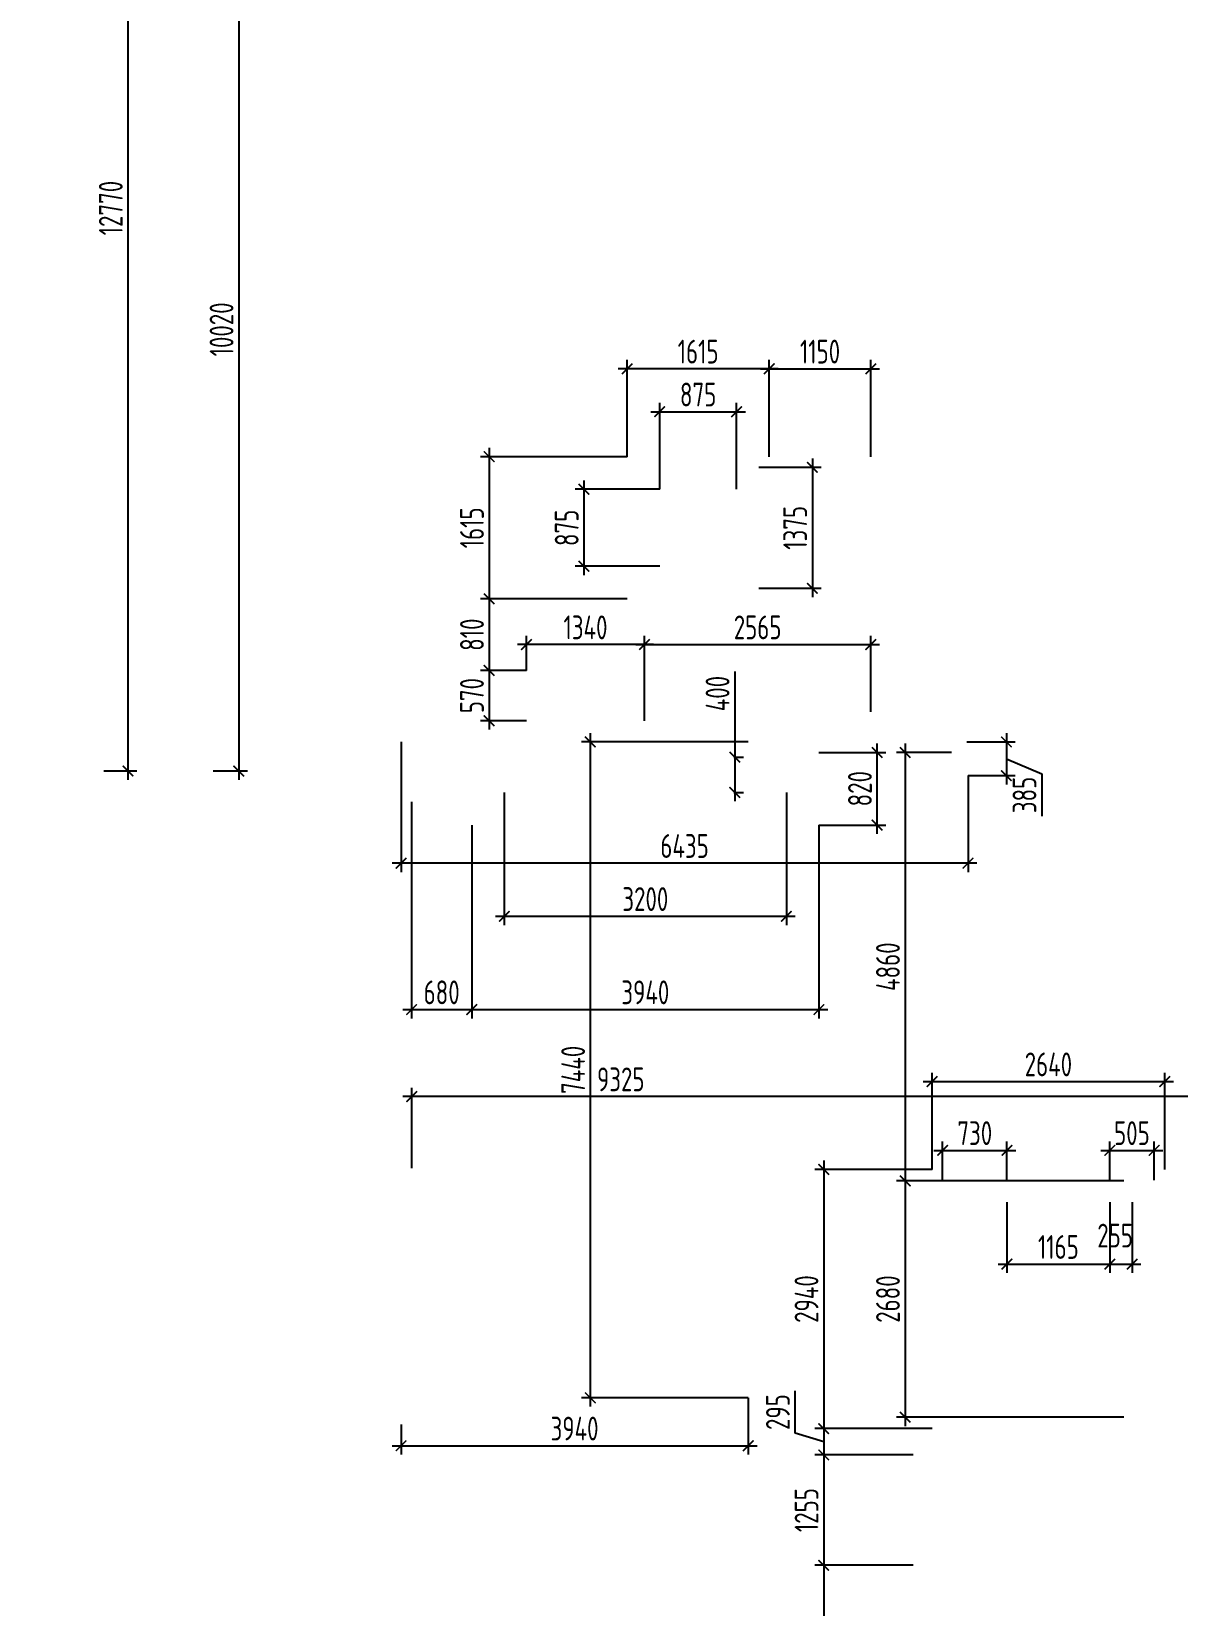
# Model space of a CAD drawing. Header units: millimetres. Extents: x -350007 to 536090, y -888 to 198380.
# Drawn here: x 469691 to 482694, y 72810 to 90664 of the extents above; entities that cross this region are included whole.
import ezdxf

# ---------------------------------------------------------------- set-up
doc = ezdxf.new("R2010")
doc.units = ezdxf.units.MM
doc.layers.add('АР_Размеры нов.', color=15, linetype='Continuous', lineweight=0)
doc.styles.add('ISOCPEUR', font='isocpeur.ttf', dxfattribs={"width": 0.7})
doc.dimstyles.new('R_100', dxfattribs={"dimtxt": 270, "dimasz": 120, "dimexe": 100, "dimexo": 0, "dimgap": 60, "dimtad": 1, "dimdec": 0, "dimrnd": 5, "dimzin": 0, "dimdsep": 46, "dimtxsty": 'ISOCPEUR', "dimblk": 'ARCHTICK', "dimcen": 0, "dimdle": 100, "dimclrd": 256, "dimclre": 256, "dimclrt": 256, "dimadec": 0, "dimazin": 0, "dimtfac": 2, "dimtdec": 0, "dimtofl": 0, "dimtmove": 1, "dimatfit": 3, "dimfxl": 1, "dimtvp": 3, "dimtolj": 1, "dimtzin": 0, "dimarcsym": 0})

# ---------------------------------------------------------------- blocks, each defined once
blk = doc.blocks.new('_ArchTick')
at = {"color": 0, "linetype": 'ByBlock', "const_width": 0.15}
blk.add_lwpolyline([(-0.5, -0.5), (0.5, 0.5)], dxfattribs=at)
blk = doc.blocks.new('*D2660')
at = {"layer": 'АР_Размеры нов.', "lineweight": -2, "ltscale": 100, "transparency": 16777216}
for p, q in [((480759, 77386), (480759, 76582)), ((481926, 77386), (481926, 76582)), ((480659, 76682), (482026, 76682))]:
    blk.add_line(p, q, dxfattribs=at)
at = {"layer": 'АР_Размеры нов.', "lineweight": -2, "ltscale": 100, "transparency": 16777216, "xscale": 120, "yscale": 120, "zscale": 120, "rotation": 180}
blk.add_blockref('_ArchTick', (480759, 76682), dxfattribs=at)
at = {"layer": 'АР_Размеры нов.', "lineweight": -2, "ltscale": 100, "transparency": 16777216, "xscale": 120, "yscale": 120, "zscale": 120}
blk.add_blockref('_ArchTick', (481926, 76682), dxfattribs=at)
at = {"layer": 'АР_Размеры нов.', "ltscale": 100, "transparency": 16777216, "insert": (481342, 76877), "char_height": 270, "attachment_point": 5, "style": 'ISOCPEUR'}
blk.add_mtext('\\A1;1165', dxfattribs=at)
blk = doc.blocks.new('*D2666')
at = {"layer": 'АР_Размеры нов.', "lineweight": -2, "ltscale": 100, "transparency": 16777216}
for p, q in [((479604, 82586), (479604, 77526)), ((480128, 82486), (479504, 82486)), ((482085, 77626), (479504, 77626))]:
    blk.add_line(p, q, dxfattribs=at)
at = {"layer": 'АР_Размеры нов.', "lineweight": -2, "ltscale": 100, "transparency": 16777216, "xscale": 120, "yscale": 120, "zscale": 120}
for p, rotation in [((479604, 82486), 90), ((479604, 77626), 270)]:
    blk.add_blockref('_ArchTick', p, dxfattribs=dict(at, rotation=rotation))
at = {"layer": 'АР_Размеры нов.', "ltscale": 100, "transparency": 16777216, "insert": (479409, 80056), "char_height": 270, "attachment_point": 5, "rotation": 90, "style": 'ISOCPEUR'}
blk.add_mtext('\\A1;4860', dxfattribs=at)
blk = doc.blocks.new('*D2667')
at = {"layer": 'АР_Размеры нов.', "lineweight": -2, "ltscale": 100, "transparency": 16777216}
for p, q in [((479604, 77726), (479604, 74846)), ((482085, 77626), (479504, 77626)), ((482085, 74946), (479504, 74946))]:
    blk.add_line(p, q, dxfattribs=at)
at = {"layer": 'АР_Размеры нов.', "lineweight": -2, "ltscale": 100, "transparency": 16777216, "xscale": 120, "yscale": 120, "zscale": 120}
for p, rotation in [((479604, 77626), 90), ((479604, 74946), 270)]:
    blk.add_blockref('_ArchTick', p, dxfattribs=dict(at, rotation=rotation))
at = {"layer": 'АР_Размеры нов.', "ltscale": 100, "transparency": 16777216, "insert": (479409, 76286), "char_height": 270, "attachment_point": 5, "rotation": 90, "style": 'ISOCPEUR'}
blk.add_mtext('\\A1;2680', dxfattribs=at)
blk = doc.blocks.new('*D2700')
at = {"layer": 'АР_Размеры нов.', "lineweight": -2, "ltscale": 100, "transparency": 16777216}
for p, q in [((481926, 77386), (481926, 76582)), ((482179, 77386), (482179, 76582)), ((481826, 76682), (482279, 76682))]:
    blk.add_line(p, q, dxfattribs=at)
at = {"layer": 'АР_Размеры нов.', "lineweight": -2, "ltscale": 100, "transparency": 16777216, "xscale": 120, "yscale": 120, "zscale": 120, "rotation": 180}
blk.add_blockref('_ArchTick', (481926, 76682), dxfattribs=at)
at = {"layer": 'АР_Размеры нов.', "lineweight": -2, "ltscale": 100, "transparency": 16777216, "xscale": 120, "yscale": 120, "zscale": 120}
blk.add_blockref('_ArchTick', (482179, 76682), dxfattribs=at)
at = {"layer": 'АР_Размеры нов.', "ltscale": 100, "transparency": 16777216, "insert": (481986, 77006), "char_height": 270, "attachment_point": 5, "style": 'ISOCPEUR'}
blk.add_mtext('\\A1;255', dxfattribs=at)
blk = doc.blocks.new('*D3238')
at = {"layer": 'АР_Размеры нов.', "lineweight": -2, "transparency": 16777216}
for p, q in [((469691, 95046), (470886, 95046)), ((470786, 95146), (470786, 82176)), ((470513, 82276), (470886, 82276))]:
    blk.add_line(p, q, dxfattribs=at)
at = {"layer": 'АР_Размеры нов.', "lineweight": -2, "transparency": 16777216, "xscale": 120, "yscale": 120, "zscale": 120}
for p, rotation in [((470786, 95046), 90), ((470786, 82276), 270)]:
    blk.add_blockref('_ArchTick', p, dxfattribs=dict(at, rotation=rotation))
at = {"layer": 'АР_Размеры нов.', "transparency": 16777216, "insert": (470591, 88661), "char_height": 270, "attachment_point": 5, "rotation": 90, "style": 'ISOCPEUR'}
blk.add_mtext('\\A1;12770', dxfattribs=at)
blk = doc.blocks.new('*D3251')
at = {"layer": 'АР_Размеры нов.', "lineweight": -2, "transparency": 16777216}
for p, q in [((477962, 86838), (479314, 86838)), ((478062, 85841), (478062, 86938)), ((479214, 85841), (479214, 86938))]:
    blk.add_line(p, q, dxfattribs=at)
at = {"layer": 'АР_Размеры нов.', "lineweight": -2, "transparency": 16777216, "xscale": 120, "yscale": 120, "zscale": 120, "rotation": 180}
blk.add_blockref('_ArchTick', (478062, 86838), dxfattribs=at)
at = {"layer": 'АР_Размеры нов.', "lineweight": -2, "transparency": 16777216, "xscale": 120, "yscale": 120, "zscale": 120}
blk.add_blockref('_ArchTick', (479214, 86838), dxfattribs=at)
at = {"layer": 'АР_Размеры нов.', "transparency": 16777216, "insert": (478638, 87033), "char_height": 270, "attachment_point": 5, "style": 'ISOCPEUR'}
blk.add_mtext('\\A1;1150', dxfattribs=at)
blk = doc.blocks.new('*D3252')
at = {"layer": 'АР_Размеры нов.', "lineweight": -2, "transparency": 16777216}
for p, q in [((478162, 86838), (476349, 86838)), ((476449, 85841), (476449, 86938)), ((478062, 85841), (478062, 86938))]:
    blk.add_line(p, q, dxfattribs=at)
at = {"layer": 'АР_Размеры нов.', "lineweight": -2, "transparency": 16777216, "xscale": 120, "yscale": 120, "zscale": 120, "rotation": 180}
blk.add_blockref('_ArchTick', (476449, 86838), dxfattribs=at)
at = {"layer": 'АР_Размеры нов.', "lineweight": -2, "transparency": 16777216, "xscale": 120, "yscale": 120, "zscale": 120}
blk.add_blockref('_ArchTick', (478062, 86838), dxfattribs=at)
at = {"layer": 'АР_Размеры нов.', "transparency": 16777216, "insert": (477255, 87033), "char_height": 270, "attachment_point": 5, "style": 'ISOCPEUR'}
blk.add_mtext('\\A1;1615', dxfattribs=at)
blk = doc.blocks.new('*D3253')
at = {"layer": 'АР_Размеры нов.', "lineweight": -2, "transparency": 16777216}
for p, q in [((474884, 85941), (474884, 84128)), ((476449, 85841), (474784, 85841)), ((476449, 84228), (474784, 84228))]:
    blk.add_line(p, q, dxfattribs=at)
at = {"layer": 'АР_Размеры нов.', "lineweight": -2, "transparency": 16777216, "xscale": 120, "yscale": 120, "zscale": 120}
for p, rotation in [((474884, 85841), 90), ((474884, 84228), 270)]:
    blk.add_blockref('_ArchTick', p, dxfattribs=dict(at, rotation=rotation))
at = {"layer": 'АР_Размеры нов.', "transparency": 16777216, "insert": (474689, 85034), "char_height": 270, "attachment_point": 5, "rotation": 90, "style": 'ISOCPEUR'}
blk.add_mtext('\\A1;1615', dxfattribs=at)
blk = doc.blocks.new('*D3254')
at = {"layer": 'АР_Размеры нов.', "lineweight": -2, "transparency": 16777216}
for p, q in [((474884, 84328), (474884, 83317)), ((476449, 84228), (474784, 84228)), ((475307, 83417), (474784, 83417))]:
    blk.add_line(p, q, dxfattribs=at)
at = {"layer": 'АР_Размеры нов.', "lineweight": -2, "transparency": 16777216, "xscale": 120, "yscale": 120, "zscale": 120}
for p, rotation in [((474884, 84228), 90), ((474884, 83417), 270)]:
    blk.add_blockref('_ArchTick', p, dxfattribs=dict(at, rotation=rotation))
at = {"layer": 'АР_Размеры нов.', "transparency": 16777216, "insert": (474689, 83822), "char_height": 270, "attachment_point": 5, "rotation": 90, "style": 'ISOCPEUR'}
blk.add_mtext('\\A1;810', dxfattribs=at)
blk = doc.blocks.new('*D3255')
at = {"layer": 'АР_Размеры нов.', "lineweight": -2, "transparency": 16777216}
for p, q in [((475307, 83417), (474784, 83417)), ((474884, 83517), (474884, 82746)), ((475307, 82846), (474784, 82846))]:
    blk.add_line(p, q, dxfattribs=at)
at = {"layer": 'АР_Размеры нов.', "lineweight": -2, "transparency": 16777216, "xscale": 120, "yscale": 120, "zscale": 120}
for p, rotation in [((474884, 83417), 90), ((474884, 82846), 270)]:
    blk.add_blockref('_ArchTick', p, dxfattribs=dict(at, rotation=rotation))
at = {"layer": 'АР_Размеры нов.', "transparency": 16777216, "insert": (474689, 83131), "char_height": 270, "attachment_point": 5, "rotation": 90, "style": 'ISOCPEUR'}
blk.add_mtext('\\A1;570', dxfattribs=at)
blk = doc.blocks.new('*D3256')
at = {"layer": 'АР_Размеры нов.', "lineweight": -2, "transparency": 16777216}
for p, q in [((475307, 83417), (475307, 83810)), ((476647, 83417), (476647, 83810)), ((476747, 83710), (475207, 83710))]:
    blk.add_line(p, q, dxfattribs=at)
at = {"layer": 'АР_Размеры нов.', "lineweight": -2, "transparency": 16777216, "xscale": 120, "yscale": 120, "zscale": 120, "rotation": 180}
blk.add_blockref('_ArchTick', (475307, 83710), dxfattribs=at)
at = {"layer": 'АР_Размеры нов.', "lineweight": -2, "transparency": 16777216, "xscale": 120, "yscale": 120, "zscale": 120}
blk.add_blockref('_ArchTick', (476647, 83710), dxfattribs=at)
at = {"layer": 'АР_Размеры нов.', "transparency": 16777216, "insert": (475977, 83905), "char_height": 270, "attachment_point": 5, "style": 'ISOCPEUR'}
blk.add_mtext('\\A1;1340', dxfattribs=at)
blk = doc.blocks.new('*D3257')
at = {"layer": 'АР_Размеры нов.', "lineweight": -2, "transparency": 16777216}
for p, q in [((476647, 82846), (476647, 83810)), ((479214, 82946), (479214, 83810)), ((476547, 83710), (479314, 83710))]:
    blk.add_line(p, q, dxfattribs=at)
at = {"layer": 'АР_Размеры нов.', "lineweight": -2, "transparency": 16777216, "xscale": 120, "yscale": 120, "zscale": 120, "rotation": 180}
blk.add_blockref('_ArchTick', (476647, 83710), dxfattribs=at)
at = {"layer": 'АР_Размеры нов.', "lineweight": -2, "transparency": 16777216, "xscale": 120, "yscale": 120, "zscale": 120}
blk.add_blockref('_ArchTick', (479214, 83710), dxfattribs=at)
at = {"layer": 'АР_Размеры нов.', "transparency": 16777216, "insert": (477930, 83905), "char_height": 270, "attachment_point": 5, "style": 'ISOCPEUR'}
blk.add_mtext('\\A1;2565', dxfattribs=at)
blk = doc.blocks.new('*D3258')
at = {"layer": 'АР_Размеры нов.', "lineweight": -2, "transparency": 16777216}
for p, q in [((479286, 81563), (479286, 82586)), ((478626, 82486), (479386, 82486)), ((478626, 81663), (479386, 81663))]:
    blk.add_line(p, q, dxfattribs=at)
at = {"layer": 'АР_Размеры нов.', "lineweight": -2, "transparency": 16777216, "xscale": 120, "yscale": 120, "zscale": 120}
for p, rotation in [((479286, 82486), 90), ((479286, 81663), 270)]:
    blk.add_blockref('_ArchTick', p, dxfattribs=dict(at, rotation=rotation))
at = {"layer": 'АР_Размеры нов.', "transparency": 16777216, "insert": (479091, 82075), "char_height": 270, "attachment_point": 5, "rotation": 90, "style": 'ISOCPEUR'}
blk.add_mtext('\\A1;820', dxfattribs=at)
blk = doc.blocks.new('*D3259')
at = {"layer": 'АР_Размеры нов.', "lineweight": -2, "transparency": 16777216}
for p, q in [((474004, 81928), (474004, 79470)), ((474686, 81663), (474686, 79470)), ((473904, 79570), (474786, 79570))]:
    blk.add_line(p, q, dxfattribs=at)
at = {"layer": 'АР_Размеры нов.', "lineweight": -2, "transparency": 16777216, "xscale": 120, "yscale": 120, "zscale": 120, "rotation": 180}
blk.add_blockref('_ArchTick', (474004, 79570), dxfattribs=at)
at = {"layer": 'АР_Размеры нов.', "lineweight": -2, "transparency": 16777216, "xscale": 120, "yscale": 120, "zscale": 120}
blk.add_blockref('_ArchTick', (474686, 79570), dxfattribs=at)
at = {"layer": 'АР_Размеры нов.', "transparency": 16777216, "insert": (474345, 79765), "char_height": 270, "attachment_point": 5, "style": 'ISOCPEUR'}
blk.add_mtext('\\A1;680', dxfattribs=at)
blk = doc.blocks.new('*D3260')
at = {"layer": 'АР_Размеры нов.', "lineweight": -2, "transparency": 16777216}
for p, q in [((474686, 81663), (474686, 79470)), ((478626, 81663), (478626, 79470)), ((474586, 79570), (478726, 79570))]:
    blk.add_line(p, q, dxfattribs=at)
at = {"layer": 'АР_Размеры нов.', "lineweight": -2, "transparency": 16777216, "xscale": 120, "yscale": 120, "zscale": 120, "rotation": 180}
blk.add_blockref('_ArchTick', (474686, 79570), dxfattribs=at)
at = {"layer": 'АР_Размеры нов.', "lineweight": -2, "transparency": 16777216, "xscale": 120, "yscale": 120, "zscale": 120}
blk.add_blockref('_ArchTick', (478626, 79570), dxfattribs=at)
at = {"layer": 'АР_Размеры нов.', "transparency": 16777216, "insert": (476656, 79765), "char_height": 270, "attachment_point": 5, "style": 'ISOCPEUR'}
blk.add_mtext('\\A1;3940', dxfattribs=at)
blk = doc.blocks.new('*D3286')
at = {"layer": 'АР_Размеры нов.', "lineweight": -2, "transparency": 16777216}
for p, q in [((483430, 78583), (473906, 78583)), ((474006, 77770), (474006, 78683)), ((483330, 76936), (483330, 78683))]:
    blk.add_line(p, q, dxfattribs=at)
at = {"layer": 'АР_Размеры нов.', "lineweight": -2, "transparency": 16777216, "xscale": 120, "yscale": 120, "zscale": 120, "rotation": 180}
blk.add_blockref('_ArchTick', (474006, 78583), dxfattribs=at)
at = {"layer": 'АР_Размеры нов.', "lineweight": -2, "transparency": 16777216, "xscale": 120, "yscale": 120, "zscale": 120}
blk.add_blockref('_ArchTick', (483330, 78583), dxfattribs=at)
at = {"layer": 'АР_Размеры нов.', "transparency": 16777216, "insert": (476377, 78778), "char_height": 270, "attachment_point": 5, "style": 'ISOCPEUR'}
blk.add_mtext('\\A1;9325', dxfattribs=at)
blk = doc.blocks.new('*D3296')
at = {"layer": 'АР_Размеры нов.', "lineweight": -2, "transparency": 16777216}
for p, q in [((475056, 82033), (475056, 80528)), ((478256, 82033), (478256, 80528)), ((474956, 80628), (478356, 80628))]:
    blk.add_line(p, q, dxfattribs=at)
at = {"layer": 'АР_Размеры нов.', "lineweight": -2, "transparency": 16777216, "xscale": 120, "yscale": 120, "zscale": 120, "rotation": 180}
blk.add_blockref('_ArchTick', (475056, 80628), dxfattribs=at)
at = {"layer": 'АР_Размеры нов.', "lineweight": -2, "transparency": 16777216, "xscale": 120, "yscale": 120, "zscale": 120}
blk.add_blockref('_ArchTick', (478256, 80628), dxfattribs=at)
at = {"layer": 'АР_Размеры нов.', "transparency": 16777216, "insert": (476656, 80823), "char_height": 270, "attachment_point": 5, "style": 'ISOCPEUR'}
blk.add_mtext('\\A1;3200', dxfattribs=at)
blk = doc.blocks.new('*D3297')
at = {"layer": 'АР_Размеры нов.', "lineweight": -2, "transparency": 16777216}
for p, q in [((477671, 83403), (477671, 82433)), ((477671, 82533), (477671, 81933)), ((477661, 82433), (477771, 82433)), ((477661, 82033), (477771, 82033))]:
    blk.add_line(p, q, dxfattribs=at)
at = {"layer": 'АР_Размеры нов.', "lineweight": -2, "transparency": 16777216, "xscale": 120, "yscale": 120, "zscale": 120}
for p, rotation in [((477671, 82433), 90), ((477671, 82033), 270)]:
    blk.add_blockref('_ArchTick', p, dxfattribs=dict(at, rotation=rotation))
at = {"layer": 'АР_Размеры нов.', "transparency": 16777216, "insert": (477476, 83154), "char_height": 270, "attachment_point": 5, "rotation": 90, "style": 'ISOCPEUR'}
blk.add_mtext('\\A1;400', dxfattribs=at)
blk = doc.blocks.new('*D3298')
at = {"layer": 'АР_Размеры нов.', "lineweight": -2, "transparency": 16777216}
for p, q in [((475959, 85571), (475959, 84498)), ((476819, 85471), (475859, 85471)), ((476819, 84598), (475859, 84598))]:
    blk.add_line(p, q, dxfattribs=at)
at = {"layer": 'АР_Размеры нов.', "lineweight": -2, "transparency": 16777216, "xscale": 120, "yscale": 120, "zscale": 120}
for p, rotation in [((475959, 85471), 90), ((475959, 84598), 270)]:
    blk.add_blockref('_ArchTick', p, dxfattribs=dict(at, rotation=rotation))
at = {"layer": 'АР_Размеры нов.', "transparency": 16777216, "insert": (475764, 85034), "char_height": 270, "attachment_point": 5, "rotation": 90, "style": 'ISOCPEUR'}
blk.add_mtext('\\A1;875', dxfattribs=at)
blk = doc.blocks.new('*D3299')
at = {"layer": 'АР_Размеры нов.', "lineweight": -2, "transparency": 16777216}
for p, q in [((476819, 85471), (476819, 86451)), ((477692, 85471), (477692, 86451)), ((476719, 86351), (477792, 86351))]:
    blk.add_line(p, q, dxfattribs=at)
at = {"layer": 'АР_Размеры нов.', "lineweight": -2, "transparency": 16777216, "xscale": 120, "yscale": 120, "zscale": 120, "rotation": 180}
blk.add_blockref('_ArchTick', (476819, 86351), dxfattribs=at)
at = {"layer": 'АР_Размеры нов.', "lineweight": -2, "transparency": 16777216, "xscale": 120, "yscale": 120, "zscale": 120}
blk.add_blockref('_ArchTick', (477692, 86351), dxfattribs=at)
at = {"layer": 'АР_Размеры нов.', "transparency": 16777216, "insert": (477255, 86546), "char_height": 270, "attachment_point": 5, "style": 'ISOCPEUR'}
blk.add_mtext('\\A1;875', dxfattribs=at)
blk = doc.blocks.new('*D4210')
at = {"layer": 'АР_Размеры нов.', "lineweight": -2, "transparency": 16777216}
for p, q in [((479809, 78753), (482649, 78753)), ((479909, 77756), (479909, 78853)), ((482549, 77756), (482549, 78853))]:
    blk.add_line(p, q, dxfattribs=at)
at = {"layer": 'АР_Размеры нов.', "lineweight": -2, "transparency": 16777216, "xscale": 120, "yscale": 120, "zscale": 120, "rotation": 180}
blk.add_blockref('_ArchTick', (479909, 78753), dxfattribs=at)
at = {"layer": 'АР_Размеры нов.', "lineweight": -2, "transparency": 16777216, "xscale": 120, "yscale": 120, "zscale": 120}
blk.add_blockref('_ArchTick', (482549, 78753), dxfattribs=at)
at = {"layer": 'АР_Размеры нов.', "transparency": 16777216, "insert": (481229, 78948), "char_height": 270, "attachment_point": 5, "style": 'ISOCPEUR'}
blk.add_mtext('\\A1;2640', dxfattribs=at)
blk = doc.blocks.new('*D4211')
at = {"layer": 'АР_Размеры нов.', "lineweight": -2, "transparency": 16777216}
for p, q in [((478680, 77856), (478680, 74716)), ((479909, 77756), (478580, 77756)), ((479909, 74816), (478580, 74816))]:
    blk.add_line(p, q, dxfattribs=at)
at = {"layer": 'АР_Размеры нов.', "lineweight": -2, "transparency": 16777216, "xscale": 120, "yscale": 120, "zscale": 120}
for p, rotation in [((478680, 77756), 90), ((478680, 74816), 270)]:
    blk.add_blockref('_ArchTick', p, dxfattribs=dict(at, rotation=rotation))
at = {"layer": 'АР_Размеры нов.', "transparency": 16777216, "insert": (478485, 76286), "char_height": 270, "attachment_point": 5, "rotation": 90, "style": 'ISOCPEUR'}
blk.add_mtext('\\A1;2940', dxfattribs=at)
blk = doc.blocks.new('*D4212')
at = {"layer": 'АР_Размеры нов.', "lineweight": -2, "transparency": 16777216}
for p, q in [((478355, 74765), (478355, 75244)), ((479909, 74816), (478580, 74816)), ((478680, 74916), (478680, 74418)), ((478680, 74667), (478355, 74765)), ((479694, 74518), (478580, 74518))]:
    blk.add_line(p, q, dxfattribs=at)
at = {"layer": 'АР_Размеры нов.', "lineweight": -2, "transparency": 16777216, "xscale": 120, "yscale": 120, "zscale": 120}
for p, rotation in [((478680, 74816), 90), ((478680, 74518), 270)]:
    blk.add_blockref('_ArchTick', p, dxfattribs=dict(at, rotation=rotation))
at = {"layer": 'АР_Размеры нов.', "transparency": 16777216, "insert": (478160, 75004), "char_height": 270, "attachment_point": 5, "rotation": 90, "style": 'ISOCPEUR'}
blk.add_mtext('\\A1;295', dxfattribs=at)
blk = doc.blocks.new('*D4213')
at = {"layer": 'АР_Размеры нов.', "lineweight": -2, "transparency": 16777216}
for p, q in [((479694, 74518), (478580, 74518)), ((478680, 74618), (478680, 73166)), ((479694, 73266), (478580, 73266))]:
    blk.add_line(p, q, dxfattribs=at)
at = {"layer": 'АР_Размеры нов.', "lineweight": -2, "transparency": 16777216, "xscale": 120, "yscale": 120, "zscale": 120}
for p, rotation in [((478680, 74518), 90), ((478680, 73266), 270)]:
    blk.add_blockref('_ArchTick', p, dxfattribs=dict(at, rotation=rotation))
at = {"layer": 'АР_Размеры нов.', "transparency": 16777216, "insert": (478485, 73892), "char_height": 270, "attachment_point": 5, "rotation": 90, "style": 'ISOCPEUR'}
blk.add_mtext('\\A1;1255', dxfattribs=at)
blk = doc.blocks.new('*D4214')
at = {"layer": 'АР_Размеры нов.', "lineweight": -2, "transparency": 16777216}
for p, q in [((479694, 73266), (478580, 73266)), ((478680, 73366), (478680, 65685)), ((478355, 65785), (478780, 65785))]:
    blk.add_line(p, q, dxfattribs=at)
at = {"layer": 'АР_Размеры нов.', "lineweight": -2, "transparency": 16777216, "xscale": 120, "yscale": 120, "zscale": 120}
for p, rotation in [((478680, 73266), 90), ((478680, 65785), 270)]:
    blk.add_blockref('_ArchTick', p, dxfattribs=dict(at, rotation=rotation))
at = {"layer": 'АР_Размеры нов.', "transparency": 16777216, "insert": (478485, 69525), "char_height": 270, "attachment_point": 5, "rotation": 90, "style": 'ISOCPEUR'}
blk.add_mtext('\\A1;7480', dxfattribs=at)
blk = doc.blocks.new('*D4230')
at = {"layer": 'АР_Размеры нов.', "lineweight": -2, "transparency": 16777216}
for p, q in [((477823, 75166), (477823, 74522)), ((473884, 74865), (473884, 74522)), ((473784, 74622), (477923, 74622))]:
    blk.add_line(p, q, dxfattribs=at)
at = {"layer": 'АР_Размеры нов.', "lineweight": -2, "transparency": 16777216, "xscale": 120, "yscale": 120, "zscale": 120, "rotation": 180}
blk.add_blockref('_ArchTick', (473884, 74622), dxfattribs=at)
at = {"layer": 'АР_Размеры нов.', "lineweight": -2, "transparency": 16777216, "xscale": 120, "yscale": 120, "zscale": 120}
blk.add_blockref('_ArchTick', (477823, 74622), dxfattribs=at)
at = {"layer": 'АР_Размеры нов.', "transparency": 16777216, "insert": (475853, 74817), "char_height": 270, "attachment_point": 5, "style": 'ISOCPEUR'}
blk.add_mtext('\\A1;3940', dxfattribs=at)
blk = doc.blocks.new('*D4231')
at = {"layer": 'АР_Размеры нов.', "lineweight": -2, "transparency": 16777216}
for p, q in [((476032, 75066), (476032, 82706)), ((477823, 82606), (475932, 82606)), ((477823, 75166), (475932, 75166))]:
    blk.add_line(p, q, dxfattribs=at)
at = {"layer": 'АР_Размеры нов.', "lineweight": -2, "transparency": 16777216, "xscale": 120, "yscale": 120, "zscale": 120}
for p, rotation in [((476032, 82606), 90), ((476032, 75166), 270)]:
    blk.add_blockref('_ArchTick', p, dxfattribs=dict(at, rotation=rotation))
at = {"layer": 'АР_Размеры нов.', "transparency": 16777216, "insert": (475837, 78886), "char_height": 270, "attachment_point": 5, "rotation": 90, "style": 'ISOCPEUR'}
blk.add_mtext('\\A1;7440', dxfattribs=at)
blk = doc.blocks.new('*D4269')
at = {"layer": 'АР_Размеры нов.', "lineweight": -2, "transparency": 16777216}
for p, q in [((480753, 82706), (480753, 82123)), ((480302, 82606), (480853, 82606)), ((480753, 82414), (481153, 82244)), ((480317, 82223), (480853, 82223)), ((481153, 82244), (481153, 81765))]:
    blk.add_line(p, q, dxfattribs=at)
at = {"layer": 'АР_Размеры нов.', "lineweight": -2, "transparency": 16777216, "xscale": 120, "yscale": 120, "zscale": 120}
for p, rotation in [((480753, 82606), 90), ((480753, 82223), 270)]:
    blk.add_blockref('_ArchTick', p, dxfattribs=dict(at, rotation=rotation))
at = {"layer": 'АР_Размеры нов.', "transparency": 16777216, "insert": (480958, 82004), "char_height": 270, "attachment_point": 5, "rotation": 90, "style": 'ISOCPEUR'}
blk.add_mtext('\\A1;385', dxfattribs=at)
blk = doc.blocks.new('*D4270')
at = {"layer": 'АР_Размеры нов.', "lineweight": -2, "transparency": 16777216}
for p, q in [((473884, 82606), (473884, 81130)), ((480317, 82223), (480317, 81130)), ((480417, 81230), (473784, 81230))]:
    blk.add_line(p, q, dxfattribs=at)
at = {"layer": 'АР_Размеры нов.', "lineweight": -2, "transparency": 16777216, "xscale": 120, "yscale": 120, "zscale": 120, "rotation": 180}
blk.add_blockref('_ArchTick', (473884, 81230), dxfattribs=at)
at = {"layer": 'АР_Размеры нов.', "lineweight": -2, "transparency": 16777216, "xscale": 120, "yscale": 120, "zscale": 120}
blk.add_blockref('_ArchTick', (480317, 81230), dxfattribs=at)
at = {"layer": 'АР_Размеры нов.', "transparency": 16777216, "insert": (477101, 81425), "char_height": 270, "attachment_point": 5, "style": 'ISOCPEUR'}
blk.add_mtext('\\A1;6435', dxfattribs=at)
blk = doc.blocks.new('*D4271')
at = {"layer": 'АР_Размеры нов.', "lineweight": -2, "transparency": 16777216}
for p, q in [((477942, 85721), (478651, 85721)), ((478551, 85821), (478551, 84248)), ((477942, 84348), (478651, 84348))]:
    blk.add_line(p, q, dxfattribs=at)
at = {"layer": 'АР_Размеры нов.', "lineweight": -2, "transparency": 16777216, "xscale": 120, "yscale": 120, "zscale": 120}
for p, rotation in [((478551, 85721), 90), ((478551, 84348), 270)]:
    blk.add_blockref('_ArchTick', p, dxfattribs=dict(at, rotation=rotation))
at = {"layer": 'АР_Размеры нов.', "transparency": 16777216, "insert": (478356, 85034), "char_height": 270, "attachment_point": 5, "rotation": 90, "style": 'ISOCPEUR'}
blk.add_mtext('\\A1;1375', dxfattribs=at)
blk = doc.blocks.new('*D7017')
at = {"layer": 'АР_Размеры нов.', "lineweight": -2, "transparency": 16777216}
for p, q in [((472043, 92394), (472043, 82176)), ((471754, 92294), (472143, 92294)), ((471754, 82276), (472143, 82276))]:
    blk.add_line(p, q, dxfattribs=at)
at = {"layer": 'АР_Размеры нов.', "lineweight": -2, "transparency": 16777216, "xscale": 120, "yscale": 120, "zscale": 120}
for p, rotation in [((472043, 92294), 90), ((472043, 82276), 270)]:
    blk.add_blockref('_ArchTick', p, dxfattribs=dict(at, rotation=rotation))
at = {"layer": 'АР_Размеры нов.', "transparency": 16777216, "insert": (471848, 87285), "char_height": 270, "attachment_point": 5, "rotation": 90, "style": 'ISOCPEUR'}
blk.add_mtext('\\A1;10020', dxfattribs=at)
blk = doc.blocks.new('*D7234')
at = {"layer": 'АР_Размеры нов.', "lineweight": -2, "transparency": 16777216}
for p, q in [((480029, 77636), (480029, 78073)), ((480759, 77636), (480759, 78073)), ((479929, 77973), (480859, 77973))]:
    blk.add_line(p, q, dxfattribs=at)
at = {"layer": 'АР_Размеры нов.', "lineweight": -2, "transparency": 16777216, "xscale": 120, "yscale": 120, "zscale": 120, "rotation": 180}
blk.add_blockref('_ArchTick', (480029, 77973), dxfattribs=at)
at = {"layer": 'АР_Размеры нов.', "lineweight": -2, "transparency": 16777216, "xscale": 120, "yscale": 120, "zscale": 120}
blk.add_blockref('_ArchTick', (480759, 77973), dxfattribs=at)
at = {"layer": 'АР_Размеры нов.', "transparency": 16777216, "insert": (480394, 78168), "char_height": 270, "attachment_point": 5, "style": 'ISOCPEUR'}
blk.add_mtext('\\A1;730', dxfattribs=at)
blk = doc.blocks.new('*D7235')
at = {"layer": 'АР_Размеры нов.', "lineweight": -2, "transparency": 16777216}
for p, q in [((481926, 77636), (481926, 78073)), ((482429, 77636), (482429, 78073)), ((481826, 77973), (482529, 77973))]:
    blk.add_line(p, q, dxfattribs=at)
at = {"layer": 'АР_Размеры нов.', "lineweight": -2, "transparency": 16777216, "xscale": 120, "yscale": 120, "zscale": 120, "rotation": 180}
blk.add_blockref('_ArchTick', (481926, 77973), dxfattribs=at)
at = {"layer": 'АР_Размеры нов.', "lineweight": -2, "transparency": 16777216, "xscale": 120, "yscale": 120, "zscale": 120}
blk.add_blockref('_ArchTick', (482429, 77973), dxfattribs=at)
at = {"layer": 'АР_Размеры нов.', "transparency": 16777216, "insert": (482177, 78168), "char_height": 270, "attachment_point": 5, "style": 'ISOCPEUR'}
blk.add_mtext('\\A1;505', dxfattribs=at)

msp = doc.modelspace()

# ---------------------------------------------------------------- dimensions: what is measured, and where the dimension line sits
at = {"layer": 'АР_Размеры нов.'}
for base, p1, p2, picture, middle in [((470786.3, 82275.7), (469690.9, 95046), (470513.5, 82275.7), '*D3238', (470591.3, 88660.9)), ((472043.3, 82275.7), (471754.3, 92293.8), (471754.3, 82275.7), '*D7017', (471848.3, 87284.8)), ((474883.9, 84227.7), (476448.8, 85840.7), (476448.8, 84227.7), '*D3253', (474688.9, 85034.2)), ((478551, 84347.7), (477941.8, 85720.7), (477941.8, 84347.7), '*D4271', (478356, 85034.2)), ((475958.8, 84597.7), (476818.8, 85470.7), (476818.8, 84597.7), '*D3298', (475763.8, 85034.2)), ((474883.9405, 83417.2006), (476448.828, 84227.6848), (475306.608, 83417.2006), '*D3254', (474688.9405, 83822.4427)), ((474883.9405, 82845.6816), (475306.608, 83417.2006), (475306.608, 82845.6816), '*D3255', (474688.9405, 83131.4411)), ((476032.5, 82605.7), (477822.5, 75165.7), (477822.5, 82605.7), '*D4231', (475837.5, 78885.7)), ((479286, 82485.7), (478626.1, 81663.4), (478626.1, 82485.7), '*D3258', (479091, 82074.5)), ((478680.5, 74815.7), (479908.9, 77755.8), (479909, 74815.7), '*D4211', (478485.5, 76285.8)), ((478680.5, 74518.4), (479909, 74815.7), (479694.3, 74518.4), '*D4212', (478160.5, 74824.6)), ((478680.5, 73265.7), (479694.3, 74518.4), (479694.3, 73265.7), '*D4213', (478485.5, 73892.1)), ((478680.5, 65784.6), (479694.3, 73265.7), (478355.2, 65784.6), '*D4214', (478485.5, 69525.1))]:
    dim = msp.add_linear_dim(base=base, p1=p1, p2=p2, angle=90, dimstyle='R_100', override={"dimpost": '\\X'}, dxfattribs=at)
    dim.commit()
    dim.dimension.update_dxf_attribs({"geometry": picture, "text_midpoint": middle})
for base, p1, p2, picture, middle in [((476448.8, 86837.6), (478061.8, 85840.7), (476448.8, 85840.7), '*D3252', (477255.3, 87032.6)), ((479214.1, 86837.6), (478061.8, 85840.7), (479214.1, 85840.7), '*D3251', (478638, 87032.6)), ((477691.8, 86350.7), (476818.8, 85470.7), (477691.8, 85470.7), '*D3299', (477255.3, 86545.7)), ((475306.6, 83709.7), (476646.9, 83417.2), (475306.6, 83417.2), '*D3256', (475976.7, 83904.7)), ((479214.1, 83709.7), (476646.9, 82845.7), (479214.1, 82945.7), '*D3257', (477930.5, 83904.7)), ((473884.3, 81229.5), (480317.4, 82222.5), (473884.3, 82605.7), '*D4270', (477100.8, 81424.5)), ((478256.1, 80627.6), (475056.1, 82033.4), (478256.1, 82033.4), '*D3296', (476656.1, 80822.6)), ((474686.1, 79570.2), (474004.3, 81927.7), (474686.1, 81663.4), '*D3259', (474345.2, 79765.2)), ((478626.1, 79570.2), (474686.1, 81663.4), (478626.1, 81663.4), '*D3260', (476656.1, 79765.2)), ((482548.9, 78753), (479908.9, 77755.8), (482548.9, 77756), '*D4210', (481228.9, 78948)), ((480758.9, 77973), (480028.9, 77635.9), (480758.9, 77635.9), '*D7234', (480393.9, 78168)), ((482428.9, 77973), (481925.9, 77636), (482428.9, 77636), '*D7235', (482177.4, 78168)), ((477822.5, 74621.9), (473884.3, 74865), (477822.5, 75165.7), '*D4230', (475853.4, 74816.9))]:
    dim = msp.add_linear_dim(base=base, p1=p1, p2=p2, dimstyle='R_100', override={"dimpost": '\\X'}, dxfattribs=at)
    dim.commit()
    dim.dimension.update_dxf_attribs({"geometry": picture, "text_midpoint": middle})
for base, p1, p2, picture, middle in [((477671.5, 82033.4), (477661.5, 82433.4), (477661.5, 82033.4), '*D3297', (477819.3, 83153.7)), ((480753.1, 82222.5), (480302.4, 82605.7), (480317.4, 82222.5), '*D4269', (481153.1, 82183.9))]:
    dim = msp.add_linear_dim(base=base, p1=p1, p2=p2, angle=90, dimstyle='R_100', override={"dimpost": '\\X'}, dxfattribs=at)
    dim.commit()
    dim.dimension.update_dxf_attribs({"geometry": picture, "text_midpoint": middle, "dimtype": 160})
at = {"layer": 'АР_Размеры нов.', "ltscale": 100}
for base, p1, p2, picture, middle in [((479604, 77626), (480127.8, 82485.7), (482085.2, 77626), '*D2666', (479409, 80055.9)), ((479604, 74945.8), (482085.2, 77626), (482084.5, 74945.8), '*D2667', (479409, 76285.9))]:
    dim = msp.add_linear_dim(base=base, p1=p1, p2=p2, angle=90, dimstyle='R_100', override={"dimpost": '\\X', "dimfxl": 2.5, "dimarcsym": 2}, dxfattribs=at)
    dim.commit()
    dim.dimension.update_dxf_attribs({"geometry": picture, "text_midpoint": middle})
at = {"layer": 'АР_Размеры нов.'}
dim = msp.add_linear_dim(base=(474005.5, 78583.4), p1=(483330.3, 76936), p2=(474005.5, 77769.7), dimstyle='R_100', override={"dimpost": '\\X'}, dxfattribs=at)
dim.commit()
dim.dimension.update_dxf_attribs({"geometry": '*D3286', "text_midpoint": (476376.6, 78583.4), "dimtype": 160})
at = {"layer": 'АР_Размеры нов.', "ltscale": 100}
dim = msp.add_linear_dim(base=(481925.9, 76682.2), p1=(480758.9, 77385.9), p2=(481925.9, 77386), dimstyle='R_100', override={"dimpost": '\\X', "dimfxl": 2.5, "dimarcsym": 2}, dxfattribs=at)
dim.commit()
dim.dimension.update_dxf_attribs({"geometry": '*D2660', "text_midpoint": (481342.4, 76877.2)})
dim = msp.add_linear_dim(base=(482178.9, 76682.2), p1=(481925.9, 77386), p2=(482178.9, 77386), dimstyle='R_100', override={"dimpost": '\\X', "dimfxl": 2.5, "dimarcsym": 2}, dxfattribs=at)
dim.commit()
dim.dimension.update_dxf_attribs({"geometry": '*D2700', "text_midpoint": (481985.9, 76810.8), "dimtype": 160})

doc.saveas('drawing.dxf')
